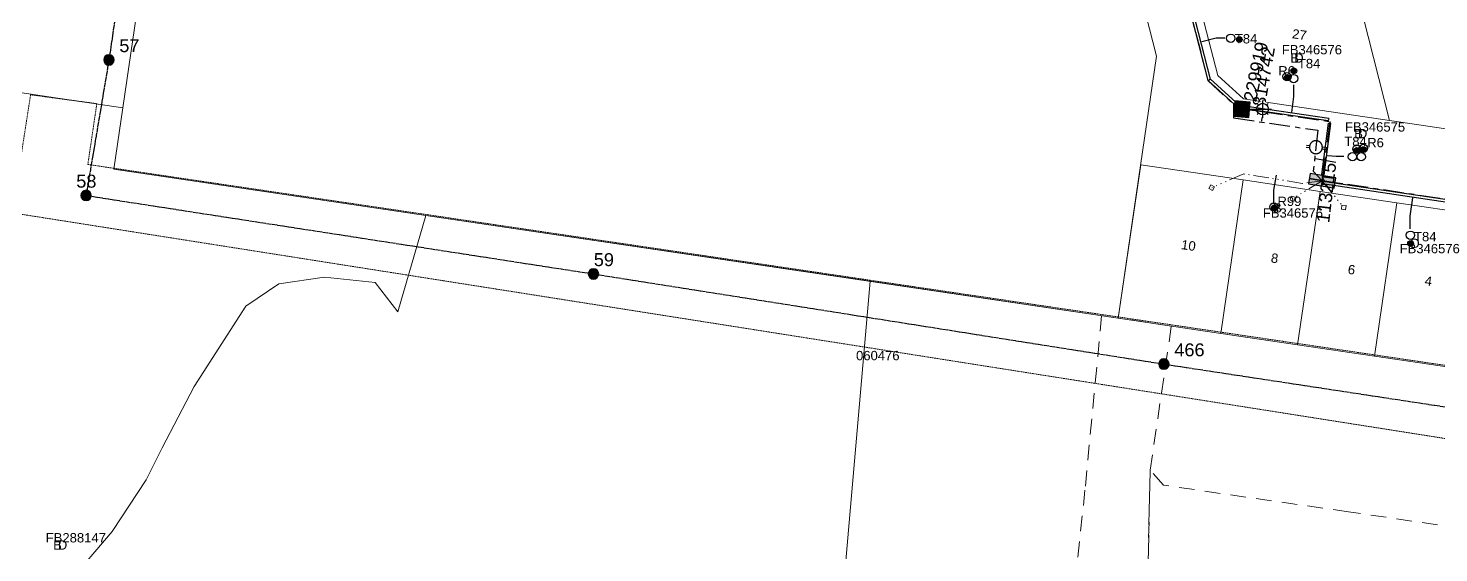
# Model space of a CAD drawing. Header units: metres. Extents: x 307635 to 308805, y 6256169 to 6257356.
# Drawn here: x 308078.3 to 308350.4, y 6256370.6 to 6256471.7 of the extents above; entities that cross this region are included whole.
import ezdxf
from ezdxf.enums import TextEntityAlignment as Align

# ---------------------------------------------------------------- set-up
doc = ezdxf.new("R2010")
doc.units = ezdxf.units.M
for name, pattern in [('Cable Exist OH', [1, 1, 0]), ('Cable Exist UG', [7, 4, -1, 1, -1]), ('Dash', [5, 3, -2]), ('DASHED', [19.05, 12.7, -6.35]), ('HIDDEN2', [0.1875, 0.125, -0.0625]), ('PHANTOMX2', [6.6, 3, -0.75, 0.2, -0.75, 0.2, -0.75, 0.2, -0.75])]:
    doc.linetypes.add(name, pattern=pattern)
doc.layers.get('0').update_dxf_attribs({"color": 6})
doc.layers.get('Defpoints').update_dxf_attribs({"color": 250})
for name, color, linetype, lineweight in [('Cadastre Developer_SP_EXT', 98, 'Continuous', 15), ('Cadastre Land Parcels_SP_EXT', 118, 'Continuous', 15), ('Cadastre Other Property_SP_EXT', 138, 'DASHED', 15), ('Mains_LV_EXT', 163, 'Continuous', 25), ('Mains_LV_SL_EXT', 135, 'Continuous', 25), ('Mains_TR_EXT', 211, 'Continuous', 25), ('Services_SP_EXT', 42, 'PHANTOMX2', 20)]:
    doc.layers.add(name, color=color, linetype=linetype, lineweight=lineweight)
for name, color, linetype in [('Duct_SP_EXT', 30, 'Continuous'), ('Equip_LV_EXT', 7, 'Continuous'), ('Equip_SP_SL_EXT', 7, 'Continuous'), ('SupportsOH_SP_TR_HV_LV_SL_EXT', 7, 'Continuous'), ('SupportsUG_SP_LV_EXT', 7, 'Continuous'), ('SupportsUG_SP_LV_SL_EXT', 7, 'Continuous')]:
    doc.layers.add(name, color=color, linetype=linetype)
doc.styles.add('COLUMN_LABEL', font='arial.ttf', dxfattribs={"height": 2})
doc.styles.add('iecARIAL', font='arial.ttf', dxfattribs={"height": 2})
doc.styles.add('POLE_LABEL', font='arial.ttf', dxfattribs={"height": 2})
doc.styles.add('SL_LABEL', font='arial.ttf', dxfattribs={"height": 2})
doc.styles.get("Standard").update_dxf_attribs({"font": 'arial.ttf'})

# ---------------------------------------------------------------- blocks, each defined once
blk = doc.blocks.new('COLUMN_EXT')
blk.add_hatch(color=256).paths.add_polyline_path([(1.5, -1.5), (1.5, 1.5), (-1.5, 1.5), (-1.5, -1.5)])
blk.add_lwpolyline([(1.5, 1.5), (-1.5, 1.5), (-1.5, -1.5), (1.5, -1.5)], close=True)
at = {"layer": 'Defpoints', "flags": 128}
for points in [[(0, 0), (0, -2)], [(2, -4), (-2, -4)]]:
    blk.add_lwpolyline(points, dxfattribs=at)
at = {"flags": 9}
for tag, style, p in [('STRUCTURE_PLANT_NUMBER', 'POLE_LABEL', (-1.81, -0.03)), ('STREET_CODE', 'COLUMN_LABEL', (-1.81, 0.2))]:
    blk.add_attdef(tag, text='', height=0.2, rotation=180, dxfattribs=dict(at, style=style)).set_placement(p, align=Align.MIDDLE_LEFT)
for tag, p in [('COLUMN_TYPE', (-1.81, 0.4)), ('STREETNAME', (-1.81, 1.6)), ('OWNED_BY', (-1.81, 0.6)), ('LOCATION', (-1.81, 1.4)), ('SUBURB', (-1.81, 1.8)), ('LEGEND', (-1.81, 1.2)), ('USAGE', (-1.81, 1)), ('NOTES', (-1.81, 2)), ('STATE', (-1.81, 0.8))]:
    blk.add_attdef(tag, text='', height=0.2, rotation=180, dxfattribs=at).set_placement(p, align=Align.MIDDLE_LEFT)
at = {"flags": 1}
blk.add_attdef('Z', (-1.81, 2.35), '', height=0.2, rotation=180, dxfattribs=at)
at = {"style": 'COLUMN_LABEL', "width": 0.9, "flags": 8}
blk.add_attdef('ASSET_NUM', text='', height=2, rotation=270, dxfattribs=at).set_placement((2, -4), align=Align.MIDDLE_LEFT)
blk = doc.blocks.new('PILLAR_EXT')
blk.add_hatch(color=256).paths.add_polyline_path([(2.5, -1), (2.5, 1), (-2.5, 1), (-2.5, -1)])
for p, q in [((2.5, 0), (-2.5, 0)), ((0, -1), (0, 1))]:
    blk.add_line(p, q)
at = {"ltscale": 10}
blk.add_line((-2.5, 0), (2.5, 0), dxfattribs=at)
blk.add_lwpolyline([(2.5, 1), (1.25, 1), (-1.25, 1), (-2.5, 1), (-2.5, -1), (2.5, -1)], close=True)
at = {"layer": 'Defpoints'}
for p, q in [((0, 0), (0, -2)), ((2, -4), (-2, -4))]:
    blk.add_line(p, q, dxfattribs=at)
for tag, p, flags in [('SUPPORT_TYPE', (0, 0.6), 9), ('STREETNAME', (0, 1.8), 9), ('OWNED_BY', (0, 0.2), 9), ('LOCATION', (0, 1.2), 9), ('SUBURB', (0, 2), 1), ('LEGEND', (0, 1), 9), ('PARENT', (0, 1.6), 9), ('USAGE', (0, 0.8), 9), ('NOTES', (0, 1.4), 9), ('STATE', (0, 0.4), 9)]:
    blk.add_attdef(tag, p, '', height=0.2, rotation=180, dxfattribs=dict(flags=flags))
at = {"width": 0.9, "flags": 8}
blk.add_attdef('ASSET_NUM', text='', height=2, rotation=270, dxfattribs=at).set_placement((2, -4), align=Align.MIDDLE_LEFT)
blk = doc.blocks.new('DUCT_EXT')
blk.add_circle((0, 0.8), 0.8)
at = {"flags": 1}
blk.add_attdef('Z', (0, 0), '', height=0.2, dxfattribs=at)
at = {"flags": 9}
for tag, p in [('DUCT_CODE', (0, 0)), ('XSECT_TYPE', (0, -0.2)), ('STATE', (0, -0.6)), ('FB_REFERENCE', (0, -0.4)), ('NOTES', (0, -0.8))]:
    blk.add_attdef(tag, text='', height=0.2, dxfattribs=at).set_placement(p, align=Align.MIDDLE_LEFT)
blk = doc.blocks.new('SL_LANTERN_EXT')
at = {"flags": 9}
for tag, p in [('LRATECODE', (-7.4, 0)), ('LOUTREACHVOCAB', (-7.2, 0)), ('LOUTREACH', (-7, 0)), ('LANTNUMBER', (-6.6, 0)), ('LNEW', (-6.4, 0)), ('LMASTVOCAB', (-6.2, 0)), ('LMAST', (-6, 0)), ('LLAMPVOCAB', (-5.8, 0)), ('LLAMP', (-5.6, 0)), ('LEXIST', (-5.4, 0)), ('LCHARGE3PERCENT', (-5.2, 0)), ('LCHARGE3', (-5, 0)), ('LCHARGE2PERCENT', (-4.8, 0)), ('LCHARGE2', (-4.6, 0)), ('LCHARGE1PERCENT', (-4.4, 0)), ('LCHARGE1', (-4.2, 0)), ('LCATEGORY', (-4, 0)), ('LBRACKETVOCAB', (-3.8, 0)), ('LBRACKET', (-3.6, 0)), ('LKINGHEIGHT', (-3.4, 0)), ('CREPLACE', (-3.2, 0)), ('CREMOVE', (-3, 0)), ('CNUMBER', (-2.8, 0)), ('CNEW', (-2.6, 0)), ('CEXIST', (-2.4, 0)), ('USAGE', (-2.2, 0)), ('STATE', (-2, 0)), ('OWNED_BY', (-1.8, 0)), ('ORIENTATION', (-1.6, 0)), ('OPERATING_VOLTAGE', (-1.4, 0)), ('NO_PHASES', (-1.2, 0)), ('LANTERN_TYPE', (-1, 0)), ('LANTERN_PURPOSE', (-0.8, 0)), ('CONTROL_TYPE', (-0.6, 0)), ('CONSTRUCTED_VOLTAGE', (-0.4, 0))]:
    blk.add_attdef(tag, text='', height=0.001, rotation=270, dxfattribs=at).set_placement(p, align=Align.MIDDLE_LEFT)
at = {"style": 'SL_LABEL', "flags": 9}
blk.add_attdef('STREET_CODE', text='', height=0.001, rotation=270, dxfattribs=at).set_placement((0, 0), align=Align.MIDDLE_LEFT)
at = {"flags": 1}
blk.add_attdef('Z', (0, 0), '', height=0.001, rotation=270, dxfattribs=at)
at = {"width": 0.9}
blk.add_attdef('LNUMBER', text='', height=1, dxfattribs=at).set_placement((7, -1), align=Align.MIDDLE_LEFT)
at = {"flags": 9}
for tag, p in [('LREMOVE', (0, -7.6)), ('LREPLACE', (0, -7.8)), ('LTYPE', (0, -8)), ('LTYPEVOCAB', (0, -8.2)), ('LEGEND', (0, -8.4)), ('SUBURB', (0, -8.6)), ('STREETNAME', (0, -8.8)), ('LOCATION', (0, -9)), ('NOTES', (0, -9.2)), ('MAINTAINED_BY', (0, -9.86))]:
    blk.add_attdef(tag, text='', height=0.001, dxfattribs=at).set_placement(p, align=Align.MIDDLE_LEFT)
blk.add_attdef('OPERATED_BY', (0, -9.61), '', height=0.001, dxfattribs=at)
blk.add_wipeout([(5.69, 0), (5.06, -1.06), (4, -1.69), (2.94, -1.06), (2.31, 0), (2.94, 1.06), (4, 1.69), (5.06, 1.06)])
for p, q in [((0, 0), (4, 0)), ((2.94, 1.06), (3.2, 0.8)), ((4, 1.69), (4, 0)), ((5.06, 1.06), (4.8, 0.8)), ((2.94, -1.06), (3.2, -0.8)), ((4, 0), (5.69, 0)), ((4, 0), (4, -1.69)), ((5.06, -1.06), (4.8, -0.8))]:
    blk.add_line(p, q)
blk.add_circle((4, 0), 1.12)
blk = doc.blocks.new('CCP_EXT')
blk.add_wipeout([(0, 0.57), (0.57, 0), (0, -0.57), (-0.57, 0)])
blk.add_lwpolyline([(-0.57, 0), (0, 0.57), (0.57, 0), (0, -0.57), (-0.57, 0)])
at = {"flags": 1}
blk.add_attdef('Z', (0, 0), '', height=0.2, dxfattribs=at)
at = {"flags": 9}
for tag, p in [('CCP_TYPE', (0, 0)), ('CONSTRUCTED_VOLTAGE', (0, -0.2)), ('OPERATING_VOLTAGE', (0, -0.6)), ('ORIENTATION', (0, -0.8)), ('OWNED_BY', (0, -1)), ('STATE', (0, -1.8)), ('NO_PHASES', (0, -0.4)), ('USAGE', (0, -1.2)), ('LEGEND', (0, -1.4)), ('LIFE_SUPPORT', (0, -1.6)), ('NOTES', (0, -2))]:
    blk.add_attdef(tag, text='', height=0.2, dxfattribs=at).set_placement(p, align=Align.MIDDLE_LEFT)
blk = doc.blocks.new('POLE_EXT')
blk.add_hatch(color=256).paths.add_polyline_path([(-1, 0, 1), (1, 0, 1)])
blk.add_lwpolyline([(-1, 0, 1), (1, 0, 1)], format="xyb", close=True)
at = {"flags": 8}
blk.add_attdef('pNumber', text='', height=2, dxfattribs=at).set_placement((2.5, 2.5), align=Align.MIDDLE_CENTER)
at = {"style": 'POLE_LABEL', "flags": 9}
for tag, p in [('STRUCTURE_PLANT_NUMBER', (1.35, 0.03)), ('STREET_CODE', (1.35, -0.2))]:
    blk.add_attdef(tag, text='', height=0.2, dxfattribs=at).set_placement(p, align=Align.MIDDLE_LEFT)
at = {"flags": 9}
for tag, p in [('OWNED_BY', (1.35, -0.4)), ('SPECIAL_USE', (1.35, -0.8)), ('STATE', (1.35, -1)), ('cLV', (1.35, -1.4)), ('hDepth', (1.35, -1.6)), ('hDia', (1.35, -1.8)), ('cHV', (1.35, -2)), ('PARENT', (1.35, -0.6)), ('USAGE', (1.35, -1.2)), ('LBRACKET', (1.35, -2.2)), ('LExisting', (1.35, -2.4)), ('LANTNUMBER', (1.35, -2.6)), ('LOther', (1.35, -2.8)), ('cLinedev', (1.35, -3.4)), ('pExisting', (1.35, -3.8)), ('pFooting', (1.35, -4.4)), ('pNew', (1.35, -4.6)), ('pRelocate', (1.35, -5)), ('pRemove', (1.35, -5.2)), ('pReplace', (1.35, -5.4)), ('LRemove', (1.35, -3)), ('LEGEND', (1.35, -3.2)), ('LOCATION', (1.35, -3.6)), ('PFNUMBER', (1.35, -4)), ('NEWPFNUMBER', (1.35, -4.2)), ('pStay', (1.35, -5.6)), ('pType', (1.35, -5.8)), ('cspan', (1.35, -6)), ('STREETNAME', (1.35, -6.2)), ('SUBURB', (1.35, -6.4)), ('OPERATED_BY', (1.36, -7.01)), ('NOTES', (1.35, -6.6)), ('MAINTAINED_BY', (1.36, -6.81))]:
    blk.add_attdef(tag, text='', height=0.2, dxfattribs=at).set_placement(p, align=Align.MIDDLE_LEFT)
at = {"flags": 1}
blk.add_attdef('Z', (1.35, -7.33), '', height=0.2, dxfattribs=at)
blk = doc.blocks.new('LV_UG_LINKS_OPEN_EXT')
at = {"layer": 'Equip_LV_EXT'}
for tag, flags, p in [('ORIENTATION', 9, (3, -2.8)), ('STATE', 9, (3, -3)), ('SWITCH_TYPE', 9, (3, -3.2)), ('OWNED_BY', 9, (3, -3.8)), ('OPERATED_BY', 9, (3, -4)), ('TYPE', 9, (3, -4.6)), ('Z', 1, (3, -4.8)), ('USAGE', 9, (3, -3.4)), ('NOTES', 9, (3, -3.6)), ('MAINTAINED_BY', 9, (3, -4.2)), ('NUMBER_OF_PHASES', 9, (3, -4.4))]:
    blk.add_attdef(tag, text='', height=0.2, dxfattribs=dict(at, flags=flags)).set_placement(p, align=Align.MIDDLE_LEFT)
blk.add_wipeout([(4, 1.25), (3.97, 1.25), (3.94, 1.25), (3.91, 1.25), (3.88, 1.24), (3.85, 1.24), (3.82, 1.24), (3.79, 1.23), (3.76, 1.23), (3.73, 1.22), (3.7, 1.21), (3.67, 1.2), (3.64, 1.2), (3.61, 1.19), (3.58, 1.18), (3.55, 1.17), (3.52, 1.15), (3.49, 1.14), (3.47, 1.13), (3.44, 1.12), (3.41, 1.1), (3.38, 1.09), (3.36, 1.07), (3.33, 1.06), (3.31, 1.04), (3.28, 1.02), (3.26, 1), (3.23, 0.99), (3.21, 0.97), (3.18, 0.95), (3.16, 0.93), (3.14, 0.91), (3.12, 0.88), (3.09, 0.86), (3.07, 0.84), (3.05, 0.82), (3.03, 0.79), (3.01, 0.77), (3, 0.74), (2.98, 0.72), (2.96, 0.69), (2.94, 0.67), (2.93, 0.64), (2.91, 0.62), (2.9, 0.59), (2.88, 0.56), (2.87, 0.53), (2.86, 0.51), (2.85, 0.48), (2.83, 0.45), (2.82, 0.42), (2.81, 0.39), (2.8, 0.36), (2.8, 0.33), (2.79, 0.3), (2.78, 0.27), (2.77, 0.24), (2.77, 0.21), (2.76, 0.18), (2.76, 0.15), (2.76, 0.12), (2.75, 0.09), (2.75, 0.06), (2.75, 0.03), (2.75, 0), (2.75, -0.03), (2.75, -0.06), (2.75, -0.09), (2.76, -0.12), (2.76, -0.15), (2.76, -0.18), (2.77, -0.21), (2.77, -0.24), (2.78, -0.27), (2.79, -0.3), (2.8, -0.33), (2.8, -0.36), (2.81, -0.39), (2.82, -0.42), (2.83, -0.45), (2.85, -0.48), (2.86, -0.51), (2.87, -0.53), (2.88, -0.56), (2.9, -0.59), (2.91, -0.62), (2.93, -0.64), (2.94, -0.67), (2.96, -0.69), (2.98, -0.72), (3, -0.74), (3.01, -0.77), (3.03, -0.79), (3.05, -0.82), (3.07, -0.84), (3.09, -0.86), (3.12, -0.88), (3.14, -0.91), (3.16, -0.93), (3.18, -0.95), (3.21, -0.97), (3.23, -0.99), (3.26, -1), (3.28, -1.02), (3.31, -1.04), (3.33, -1.06), (3.36, -1.07), (3.38, -1.09), (3.41, -1.1), (3.44, -1.12), (3.47, -1.13), (3.49, -1.14), (3.52, -1.15), (3.55, -1.17), (3.58, -1.18), (3.61, -1.19), (3.64, -1.2), (3.67, -1.2), (3.7, -1.21), (3.73, -1.22), (3.76, -1.23), (3.79, -1.23), (3.82, -1.24), (3.85, -1.24), (3.88, -1.24), (3.91, -1.25), (3.94, -1.25), (3.97, -1.25), (4, -1.25), (4.03, -1.25), (4.06, -1.25), (4.09, -1.25), (4.12, -1.24), (4.15, -1.24), (4.18, -1.24), (4.21, -1.23), (4.24, -1.23), (4.27, -1.22), (4.3, -1.21), (4.33, -1.2), (4.36, -1.2), (4.39, -1.19), (4.42, -1.18), (4.45, -1.17), (4.48, -1.15), (4.51, -1.14), (4.53, -1.13), (4.56, -1.12), (4.59, -1.1), (4.62, -1.09), (4.64, -1.07), (4.67, -1.06), (4.69, -1.04), (4.72, -1.02), (4.74, -1), (4.77, -0.99), (4.79, -0.97), (4.82, -0.95), (4.84, -0.93), (4.86, -0.91), (4.88, -0.88), (4.91, -0.86), (4.93, -0.84), (4.95, -0.82), (4.97, -0.79), (4.99, -0.77), (5, -0.74), (5.02, -0.72), (5.04, -0.69), (5.06, -0.67), (5.07, -0.64), (5.09, -0.62), (5.1, -0.59), (5.12, -0.56), (5.13, -0.53), (5.14, -0.51), (5.15, -0.48), (5.17, -0.45), (5.18, -0.42), (5.19, -0.39), (5.2, -0.36), (5.2, -0.33), (5.21, -0.3), (5.22, -0.27), (5.23, -0.24), (5.23, -0.21), (5.24, -0.18), (5.24, -0.15), (5.24, -0.12), (5.25, -0.09), (5.25, -0.06), (5.25, -0.03), (5.25, 0), (5.25, 0.03), (5.25, 0.06), (5.25, 0.09), (5.24, 0.12), (5.24, 0.15), (5.24, 0.18), (5.23, 0.21), (5.23, 0.24), (5.22, 0.27), (5.21, 0.3), (5.2, 0.33), (5.2, 0.36), (5.19, 0.39), (5.18, 0.42), (5.17, 0.45), (5.15, 0.48), (5.14, 0.51), (5.13, 0.53), (5.12, 0.56), (5.1, 0.59), (5.09, 0.62), (5.07, 0.64), (5.06, 0.67), (5.04, 0.69), (5.02, 0.72), (5, 0.74), (4.99, 0.77), (4.97, 0.79), (4.95, 0.82), (4.93, 0.84), (4.91, 0.86), (4.88, 0.88), (4.86, 0.91), (4.84, 0.93), (4.82, 0.95), (4.79, 0.97), (4.77, 0.99), (4.74, 1), (4.72, 1.02), (4.69, 1.04), (4.67, 1.06), (4.64, 1.07), (4.62, 1.09), (4.59, 1.1), (4.56, 1.12), (4.53, 1.13), (4.51, 1.14), (4.48, 1.15), (4.45, 1.17), (4.42, 1.18), (4.39, 1.19), (4.36, 1.2), (4.33, 1.2), (4.3, 1.21), (4.27, 1.22), (4.24, 1.23), (4.21, 1.23), (4.18, 1.24), (4.15, 1.24), (4.12, 1.24), (4.09, 1.25), (4.06, 1.25), (4.03, 1.25)]).dxf.layer = 'Equip_LV_EXT'
for p, q in [((3.79, 1.86), (3.79, 1.23)), ((4.21, 1.86), (4.21, 1.23)), ((3.79, -1.23), (3.79, -1.86)), ((4.21, -1.23), (4.21, -1.86))]:
    blk.add_line(p, q, dxfattribs=at)
at = {"layer": 'Equip_LV_EXT', "flags": 128}
blk.add_lwpolyline([(4, 1.25), (3.97, 1.25), (3.94, 1.25), (3.91, 1.25), (3.88, 1.24), (3.85, 1.24), (3.82, 1.24), (3.79, 1.23), (3.76, 1.23), (3.73, 1.22), (3.7, 1.21), (3.67, 1.2), (3.64, 1.2), (3.61, 1.19), (3.58, 1.18), (3.55, 1.17), (3.52, 1.15), (3.49, 1.14), (3.47, 1.13), (3.44, 1.12), (3.41, 1.1), (3.38, 1.09), (3.36, 1.07), (3.33, 1.06), (3.31, 1.04), (3.28, 1.02), (3.26, 1), (3.23, 0.99), (3.21, 0.97), (3.18, 0.95), (3.16, 0.93), (3.14, 0.91), (3.12, 0.88), (3.09, 0.86), (3.07, 0.84), (3.05, 0.82), (3.03, 0.79), (3.01, 0.77), (3, 0.74), (2.98, 0.72), (2.96, 0.69), (2.94, 0.67), (2.93, 0.64), (2.91, 0.62), (2.9, 0.59), (2.88, 0.56), (2.87, 0.53), (2.86, 0.51), (2.85, 0.48), (2.83, 0.45), (2.82, 0.42), (2.81, 0.39), (2.8, 0.36), (2.8, 0.33), (2.79, 0.3), (2.78, 0.27), (2.77, 0.24), (2.77, 0.21), (2.76, 0.18), (2.76, 0.15), (2.76, 0.12), (2.75, 0.09), (2.75, 0.06), (2.75, 0.03), (2.75, 0), (2.75, -0.03), (2.75, -0.06), (2.75, -0.09), (2.76, -0.12), (2.76, -0.15), (2.76, -0.18), (2.77, -0.21), (2.77, -0.24), (2.78, -0.27), (2.79, -0.3), (2.8, -0.33), (2.8, -0.36), (2.81, -0.39), (2.82, -0.42), (2.83, -0.45), (2.85, -0.48), (2.86, -0.51), (2.87, -0.53), (2.88, -0.56), (2.9, -0.59), (2.91, -0.62), (2.93, -0.64), (2.94, -0.67), (2.96, -0.69), (2.98, -0.72), (3, -0.74), (3.01, -0.77), (3.03, -0.79), (3.05, -0.82), (3.07, -0.84), (3.09, -0.86), (3.12, -0.88), (3.14, -0.91), (3.16, -0.93), (3.18, -0.95), (3.21, -0.97), (3.23, -0.99), (3.26, -1), (3.28, -1.02), (3.31, -1.04), (3.33, -1.06), (3.36, -1.07), (3.38, -1.09), (3.41, -1.1), (3.44, -1.12), (3.47, -1.13), (3.49, -1.14), (3.52, -1.15), (3.55, -1.17), (3.58, -1.18), (3.61, -1.19), (3.64, -1.2), (3.67, -1.2), (3.7, -1.21), (3.73, -1.22), (3.76, -1.23), (3.79, -1.23), (3.82, -1.24), (3.85, -1.24), (3.88, -1.24), (3.91, -1.25), (3.94, -1.25), (3.97, -1.25), (4, -1.25), (4.03, -1.25), (4.06, -1.25), (4.09, -1.25), (4.12, -1.24), (4.15, -1.24), (4.18, -1.24), (4.21, -1.23), (4.24, -1.23), (4.27, -1.22), (4.3, -1.21), (4.33, -1.2), (4.36, -1.2), (4.39, -1.19), (4.42, -1.18), (4.45, -1.17), (4.48, -1.15), (4.51, -1.14), (4.53, -1.13), (4.56, -1.12), (4.59, -1.1), (4.62, -1.09), (4.64, -1.07), (4.67, -1.06), (4.69, -1.04), (4.72, -1.02), (4.74, -1), (4.77, -0.99), (4.79, -0.97), (4.82, -0.95), (4.84, -0.93), (4.86, -0.91), (4.88, -0.88), (4.91, -0.86), (4.93, -0.84), (4.95, -0.82), (4.97, -0.79), (4.99, -0.77), (5, -0.74), (5.02, -0.72), (5.04, -0.69), (5.06, -0.67), (5.07, -0.64), (5.09, -0.62), (5.1, -0.59), (5.12, -0.56), (5.13, -0.53), (5.14, -0.51), (5.15, -0.48), (5.17, -0.45), (5.18, -0.42), (5.19, -0.39), (5.2, -0.36), (5.2, -0.33), (5.21, -0.3), (5.22, -0.27), (5.23, -0.24), (5.23, -0.21), (5.24, -0.18), (5.24, -0.15), (5.24, -0.12), (5.25, -0.09), (5.25, -0.06), (5.25, -0.03), (5.25, 0), (5.25, 0.03), (5.25, 0.06), (5.25, 0.09), (5.24, 0.12), (5.24, 0.15), (5.24, 0.18), (5.23, 0.21), (5.23, 0.24), (5.22, 0.27), (5.21, 0.3), (5.2, 0.33), (5.2, 0.36), (5.19, 0.39), (5.18, 0.42), (5.17, 0.45), (5.15, 0.48), (5.14, 0.51), (5.13, 0.53), (5.12, 0.56), (5.1, 0.59), (5.09, 0.62), (5.07, 0.64), (5.06, 0.67), (5.04, 0.69), (5.02, 0.72), (5, 0.74), (4.99, 0.77), (4.97, 0.79), (4.95, 0.82), (4.93, 0.84), (4.91, 0.86), (4.88, 0.88), (4.86, 0.91), (4.84, 0.93), (4.82, 0.95), (4.79, 0.97), (4.77, 0.99), (4.74, 1), (4.72, 1.02), (4.69, 1.04), (4.67, 1.06), (4.64, 1.07), (4.62, 1.09), (4.59, 1.1), (4.56, 1.12), (4.53, 1.13), (4.51, 1.14), (4.48, 1.15), (4.45, 1.17), (4.42, 1.18), (4.39, 1.19), (4.36, 1.2), (4.33, 1.2), (4.3, 1.21), (4.27, 1.22), (4.24, 1.23), (4.21, 1.23), (4.18, 1.24), (4.15, 1.24), (4.12, 1.24), (4.09, 1.25), (4.06, 1.25), (4.03, 1.25)], close=True, dxfattribs=at)
at = {"layer": 'Equip_LV_EXT', "flags": 9}
for tag, height, p in [('OPERATING_VOLTAGE', 0.2, (3, -2.6)), ('ACTUAL_STATUS', 0.167, (3.17, -1.67)), ('CONSTRUCTED_VOLTAGE', 0.167, (3.17, -1.83)), ('NO_PHASES', 0.167, (3.17, -2))]:
    blk.add_attdef(tag, text='', height=height, dxfattribs=at).set_placement(p, align=Align.MIDDLE_LEFT)
blk = doc.blocks.new('CABLE_LARGE_EXT')
h = blk.add_hatch(color=256)
edge = h.paths.add_edge_path()
edge.add_arc((0, 0.55), 0.55, 0, 360)
blk.add_circle((0, 0.55), 0.55)
at = {"flags": 1}
blk.add_attdef('Z', (0, 0), '', height=0.2, dxfattribs=at)
at = {"flags": 9}
for tag, p in [('COND_CODE', (0, 0)), ('STATE', (0, -0.4)), ('XSECT_SIZE', (0, -0.6)), ('FB_REFERENCE', (0, -0.2)), ('NOTES', (0, -0.8))]:
    blk.add_attdef(tag, text='', height=0.2, dxfattribs=at).set_placement(p, align=Align.MIDDLE_LEFT)

msp = doc.modelspace()

# ---------------------------------------------------------------- linework, layer by layer
at = {"layer": 'Cadastre Developer_SP_EXT', "linetype": 'Dash'}
for points in [[(308285.34, 6256416.3), (308282.12, 6256382.68), (308279.04, 6256353.11), (308275.56, 6256319.85), (308274.22, 6256304.86), (308271.55, 6256278.36), (308282.52, 6256275.35), (308286.5, 6256298.5), (308289.29, 6256316.96), (308294.23, 6256365.95), (308294.7, 6256386.5), (308298.78, 6256414.31), (308285.34, 6256416.3)], [(308410.34, 6256367.48), (308397.01, 6256369.37), (308388.65, 6256370.51), (308369.91, 6256373.12), (308332.97, 6256378.47), (308297.24, 6256383.62), (308294.7, 6256386.5), (308294.23, 6256365.95), (308297.58, 6256368.97), (308307.95, 6256367.56), (308329.63, 6256364.42), (308401.64, 6256354.17), (308410.34, 6256367.48)]]:
    msp.add_lwpolyline(points, close=True, dxfattribs=at)
at = {"layer": 'Cadastre Land Parcels_SP_EXT', "linetype": 'Continuous'}
for points in [[(308133.34, 6256707.65), (308096.57, 6256456.38), (308094.84, 6256444.57), (308155.01, 6256435.64), (308288.5, 6256415.83), (308295.95, 6256466.36), (308244.28, 6256668.08)], [(308077.77, 6256362.68), (308078.61, 6256362.49), (308079.45, 6256362.31), (308080.28, 6256362.13), (308085.97, 6256364.66), (308094.47, 6256374.7), (308101.05, 6256384.63), (308104.13, 6256390.84), (308110.31, 6256402.62), (308120.25, 6256418.14), (308126.66, 6256422.46), (308135.45, 6256423.76), (308145.2, 6256422.71), (308149.56, 6256417.03), (308155.01, 6256435.64), (308155.01, 6256435.64), (308094.84, 6256444.57), (308096.57, 6256456.38), (308056.78, 6256462.31)], [(308228.43, 6256281.82), (308240.68, 6256422.93), (308240.68, 6256422.93), (308155.01, 6256435.64), (308149.56, 6256417.03), (308145.2, 6256422.71), (308135.45, 6256423.76), (308126.66, 6256422.46), (308120.25, 6256418.14), (308110.31, 6256402.62), (308104.13, 6256390.84), (308101.05, 6256384.63), (308094.47, 6256374.7), (308085.97, 6256364.66)], [(308352.79, 6256406.29), (308337.96, 6256408.49), (308323.14, 6256410.69), (308308.31, 6256412.89), (308288.5, 6256415.83), (308240.68, 6256422.93), (308228.43, 6256281.82), (308360.83, 6256244.98)]]:
    msp.add_lwpolyline(points, dxfattribs=at)
for points in [[(308335.69, 6256474.19), (308331.96, 6256488.72), (308302.94, 6256481.3), (308307.73, 6256462.62), (308312.68, 6256458.15), (308340.89, 6256453.97), (308335.69, 6256474.19)], [(308371.18, 6256456.48), (308364.72, 6256481.61), (308335.69, 6256474.19), (308340.89, 6256453.97), (308365.61, 6256450.3), (308371.18, 6256456.48)], [(308312.65, 6256442.48), (308292.87, 6256445.42), (308288.5, 6256415.83), (308308.31, 6256412.89), (308312.65, 6256442.48)], [(308327.48, 6256440.28), (308312.65, 6256442.48), (308308.31, 6256412.89), (308323.14, 6256410.69), (308327.48, 6256440.28)], [(308342.3, 6256438.08), (308327.48, 6256440.28), (308323.14, 6256410.69), (308337.96, 6256408.49), (308342.3, 6256438.08)], [(308357.13, 6256435.88), (308342.3, 6256438.08), (308337.96, 6256408.49), (308352.79, 6256406.29), (308357.13, 6256435.88)]]:
    msp.add_lwpolyline(points, close=True, dxfattribs=at)
at = {"layer": 'Duct_SP_EXT'}
for p, q in [((308305.89, 6256461.67), (308301, 6256480.82)), ((308306.32, 6256461.92), (308301.47, 6256480.93)), ((308305.89, 6256461.67), (308306.11, 6256461.79)), ((308306.32, 6256461.92), (308306.11, 6256461.79)), ((308329.13, 6256454.33), (308329.1, 6256454.09)), ((308329.06, 6256453.85), (308329.1, 6256454.09)), ((308329.09, 6256453.42), (308329.33, 6256453.39)), ((308329.57, 6256453.35), (308329.33, 6256453.39)), ((308327.78, 6256443.54), (308328.02, 6256443.51)), ((308328.25, 6256443.47), (308328.02, 6256443.51)), ((308327.94, 6256441.72), (308327.97, 6256441.95)), ((308328.01, 6256442.19), (308327.97, 6256441.95))]:
    msp.add_line(p, q, dxfattribs=at)
for points in [[(308309.1, 6256469.84), (308307.45, 6256469.84), (308304.64, 6256469.14)], [(308322.35, 6256460.81), (308322.35, 6256458.58), (308321.94, 6256455.49)], [(308332.08, 6256446.98), (308330.54, 6256446.98), (308328.9, 6256447.11)], [(308318.52, 6256437.87), (308318.52, 6256440.49), (308319.05, 6256443.43)], [(308344.82, 6256433.04), (308344.82, 6256435.48), (308345.35, 6256439.06)]]:
    msp.add_lwpolyline(points, dxfattribs=at)
at = {"layer": 'Mains_TR_EXT', "linetype": 'Cable Exist OH'}
for points in [[(308123.07, 6256666.18), (308093.87, 6256465.63)], [(308093.87, 6256465.63), (308089.45, 6256439.49)], [(308089.45, 6256439.49), (308187.33, 6256424.36)], [(308187.33, 6256424.36), (308297.36, 6256406.97)], [(308297.36, 6256406.97), (308460.52, 6256382.17)]]:
    msp.add_lwpolyline(points, dxfattribs=at)

# ---------------------------------------------------------------- block references
at = {"layer": 'Duct_SP_EXT'}
for name, p in [('DUCT_EXT', (308310.24, 6256469.01)), ('DUCT_EXT', (308321.08, 6256461.61)), ('CABLE_LARGE_EXT', (308321.16, 6256461.7)), ('DUCT_EXT', (308322.37, 6256461.24)), ('CABLE_LARGE_EXT', (308322.41, 6256462.99)), ('DUCT_EXT', (308334.56, 6256447.64)), ('DUCT_EXT', (308335.84, 6256447.79)), ('CABLE_LARGE_EXT', (308335.84, 6256447.79)), ('DUCT_EXT', (308333.71, 6256446.16)), ('CABLE_LARGE_EXT', (308334.58, 6256447.63)), ('DUCT_EXT', (308335.4, 6256446.16)), ('DUCT_EXT', (308318.56, 6256436.46)), ('CABLE_LARGE_EXT', (308318.64, 6256436.54)), ('DUCT_EXT', (308344.9, 6256431.02)), ('CABLE_LARGE_EXT', (308344.93, 6256429.66))]:
    msp.add_blockref(name, p, dxfattribs=at)
at = {"layer": 'SupportsOH_SP_TR_HV_LV_SL_EXT'}
ref = msp.add_blockref('POLE_EXT', (308093.87, 6256465.63), dxfattribs=at)
ref.add_attrib('ASSET_NUM', '57', dxfattribs={"layer": '0', "height": 2.5, "style": 'POLE_LABEL'}).set_placement((308095.87, 6256466.38), align=Align.BOTTOM_LEFT)
ref = msp.add_blockref('POLE_EXT', (308089.45, 6256439.49), dxfattribs=at)
ref.add_attrib('ASSET_NUM', '58', dxfattribs={"layer": '0', "height": 2.5, "rotation": 359.9305, "style": 'POLE_LABEL'}).set_placement((308091.45, 6256440.24), align=Align.BOTTOM_RIGHT)
ref = msp.add_blockref('POLE_EXT', (308187.33, 6256424.36), dxfattribs=at)
ref.add_attrib('ASSET_NUM', '59', dxfattribs={"layer": '0', "height": 2.5, "rotation": 359.961, "style": 'POLE_LABEL'}).set_placement((308189.33, 6256425.11), align=Align.BOTTOM_CENTER)
ref = msp.add_blockref('POLE_EXT', (308297.36, 6256406.97), dxfattribs=at)
ref.add_attrib('ASSET_NUM', '466', dxfattribs={"layer": '0', "height": 2.5, "rotation": 359.935, "style": 'POLE_LABEL'}).set_placement((308299.36, 6256407.72), align=Align.BOTTOM_LEFT)
at = {"layer": 'SupportsUG_SP_LV_SL_EXT'}
ref = msp.add_blockref('COLUMN_EXT', (308312.39, 6256456.14), dxfattribs=dict(at, rotation=85.0249055943664))
ref.add_attrib('ASSET_NUM', '814742', dxfattribs={"layer": '0', "height": 2.5, "rotation": 80.4575, "style": 'COLUMN_LABEL'}).set_placement((308314.39, 6256456.89), align=Align.TOP_LEFT)

# ---------------------------------------------------------------- texts
at = {"layer": 'Cadastre Land Parcels_SP_EXT'}
for s, rotation, p in [('27', 351.972, (308321.98, 6256469.83)), ('10', 351.9722, (308300.58, 6256429.16)), ('8', 351.9708, (308317.89, 6256426.59)), ('6', 351.9708, (308332.72, 6256424.39)), ('4', 351.9708, (308347.55, 6256422.19))]:
    msp.add_text(s, height=1.8, rotation=rotation, dxfattribs=at).set_placement(p)
at = {"layer": 'Cadastre Other Property_SP_EXT'}
msp.add_text('060476', height=1.8, dxfattribs=at).set_placement((308237.97, 6256407.71))
at = {"layer": 'Duct_SP_EXT'}
for s, p in [('FB346576', (308320.09, 6256466.7)), ('B', (308321.72, 6256465.08)), ('D', (308322.49, 6256465.1)), ('T84', (308323.19, 6256464.03)), ('R6', (308319.4, 6256462.63)), ('FB346575', (308332.27, 6256451.81)), ('B', (308334.05, 6256450.5)), ('D', (308334.76, 6256450.53)), ('T84', (308332.14, 6256449.01)), ('R6', (308336.56, 6256448.78)), ('B', (308318.4, 6256436.18)), ('FB346576', (308316.43, 6256435.21)), ('FB346576', (308342.82, 6256428.34)), ('D', (308344.86, 6256429.37)), ('T84', (308345.59, 6256430.65)), ('FB288147', (308081.68, 6256372.57)), ('B', (308083.11, 6256371.17)), ('D', (308084.01, 6256371.17))]:
    msp.add_text(s, height=1.8, dxfattribs=at).set_placement(p)

# ---------------------------------------------------------------- next in the draw order: block references
at = {"layer": 'Equip_SP_SL_EXT'}
ref = msp.add_blockref('SL_LANTERN_EXT', (308312.39, 6256456.14), dxfattribs=at)
ref.add_attrib('ASSET_NUM', '229919', dxfattribs={"layer": '0', "height": 2.5, "rotation": 78.175, "style": 'iecARIAL'}).set_placement((308313.89, 6256457.64), align=Align.MIDDLE_LEFT)
at = {"layer": 'Services_SP_EXT'}
for p, rotation in [((308306.56, 6256440.99), 19.21496835088223), ((308322.17, 6256438.87), 32.31245453404291), ((308332.03, 6256437.19), 128.3124542208849)]:
    msp.add_blockref('CCP_EXT', p, dxfattribs=dict(at, rotation=rotation))

# ---------------------------------------------------------------- next in the draw order: linework, layer by layer
at = {"layer": 'Cadastre Other Property_SP_EXT', "linetype": 'HIDDEN2'}
msp.add_lwpolyline([(308078.76, 6256458.91), (308075.21, 6256436.14), (308456.88, 6256376.03), (308461.39, 6256390.47), (308089.8, 6256445.47), (308091.53, 6256457.19), (308078.76, 6256458.91)], close=True, dxfattribs=at)
at = {"layer": 'Duct_SP_EXT'}
for p, q in [((308311.69, 6256456.39), (308305.89, 6256461.67)), ((308311.91, 6256456.84), (308306.32, 6256461.92)), ((308311.69, 6256456.39), (308311.8, 6256456.61)), ((308312.42, 6256456.28), (308311.69, 6256456.39)), ((308311.91, 6256456.84), (308311.8, 6256456.61)), ((308312.49, 6256456.75), (308311.91, 6256456.84)), ((308312.42, 6256456.28), (308312.46, 6256456.52)), ((308312.42, 6256456.28), (308312.46, 6256456.52)), ((308329.06, 6256453.85), (308312.42, 6256456.28)), ((308312.49, 6256456.75), (308312.46, 6256456.52)), ((308312.49, 6256456.75), (308312.46, 6256456.52)), ((308329.13, 6256454.33), (308312.49, 6256456.75)), ((308357.22, 6256437.36), (308327.94, 6256441.72)), ((308357.29, 6256437.84), (308328.01, 6256442.19))]:
    msp.add_line(p, q, dxfattribs=at)
at = {"layer": 'Mains_LV_EXT', "linetype": 'Cable Exist UG'}
msp.add_lwpolyline([(308327.86, 6256442.32), (308332.77, 6256441.68), (308332.77, 6256441.68), (308372.35, 6256435.64)], dxfattribs=at)
at = {"layer": 'Services_SP_EXT'}
for points in [[(308327.86, 6256442.32), (308324.09, 6256441.82), (308324.09, 6256441.82), (308312.78, 6256443.65), (308306.56, 6256440.99)], [(308327.86, 6256442.32), (308322.17, 6256438.87)], [(308327.86, 6256442.32), (308332.03, 6256437.19)]]:
    msp.add_lwpolyline(points, dxfattribs=at)

# ---------------------------------------------------------------- next in the draw order: block references
at = {"layer": 'Duct_SP_EXT'}
msp.add_blockref('CABLE_LARGE_EXT', (308311.89, 6256469.01), dxfattribs=at)

# ---------------------------------------------------------------- next in the draw order: texts
for s, p in [('T84', (308311.03, 6256468.81)), ('R99', (308319.25, 6256437.45))]:
    msp.add_text(s, height=1.8, dxfattribs=at).set_placement(p)

# ---------------------------------------------------------------- next in the draw order: block references
at = {"layer": 'Equip_LV_EXT', "rotation": 83.60391484535727}
msp.add_blockref('LV_UG_LINKS_OPEN_EXT', (308326.22, 6256444.82), dxfattribs=at)

# ---------------------------------------------------------------- next in the draw order: linework, layer by layer
at = {"layer": 'Duct_SP_EXT'}
for p, q in [((308327.78, 6256443.54), (308329.09, 6256453.42)), ((308328.25, 6256443.47), (308329.57, 6256453.35))]:
    msp.add_line(p, q, dxfattribs=at)
at = {"layer": 'Mains_LV_EXT', "linetype": 'Cable Exist UG'}
msp.add_lwpolyline([(308289.79, 6256524.53), (308288.73, 6256520.81), (308288.73, 6256520.81), (308295.51, 6256494), (308298.26, 6256491.34), (308298.26, 6256491.34), (308305.84, 6256461.63), (308310.76, 6256457.11), (308310.78, 6256454.44), (308310.78, 6256454.44), (308327.02, 6256452.07), (308326.15, 6256444.2), (308327.86, 6256442.32)], dxfattribs=at)
at = {"layer": 'Mains_LV_SL_EXT', "linetype": 'Cable Exist UG'}
msp.add_lwpolyline([(308312.29, 6256456.25), (308316.29, 6256455.65), (308316.29, 6256455.65), (308329.38, 6256453.75), (308327.86, 6256442.32)], dxfattribs=at)

# ---------------------------------------------------------------- next in the draw order: block references
at = {"layer": 'SupportsUG_SP_LV_EXT'}
ref = msp.add_blockref('PILLAR_EXT', (308327.86, 6256442.32), dxfattribs=dict(at, rotation=170.3124542217106))
ref.add_attrib('ASSET_NUM', '113215', dxfattribs={"layer": '0', "height": 2.5, "rotation": 83.2104, "style": 'iecARIAL'}).set_placement((308329.36, 6256445.82), align=Align.MIDDLE_RIGHT)

doc.saveas('drawing.dxf')
